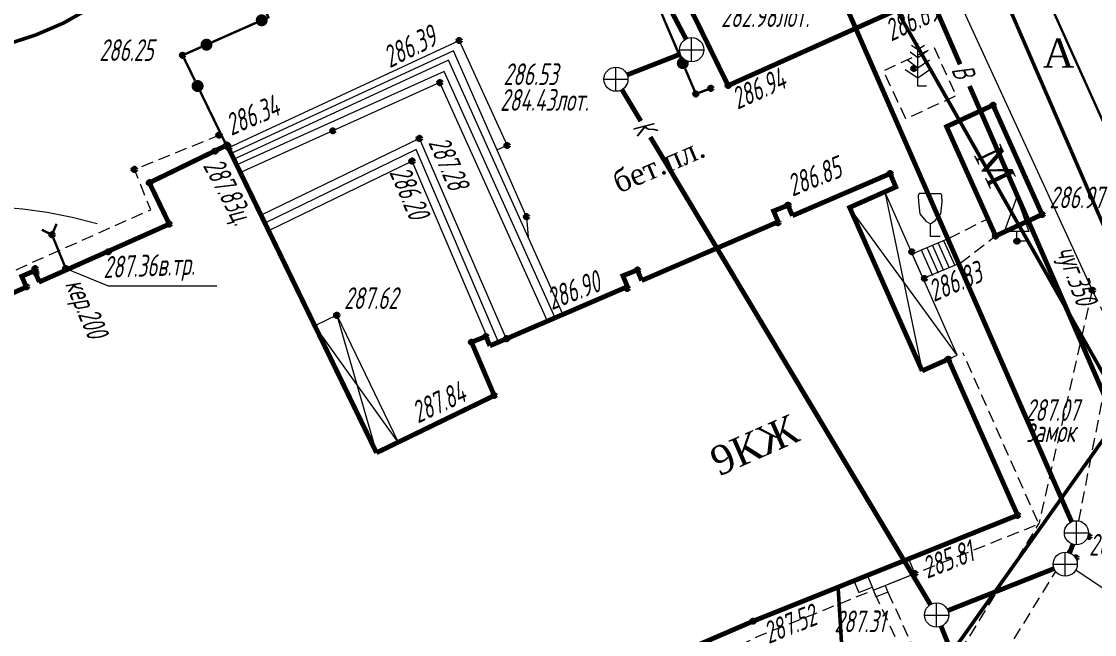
# Model space of a CAD drawing. Header units: metres. Extents: x -857 to 4713, y -766 to 4803.
# Drawn here: x 1701.74 to 1746.2, y 2342.1 to 2367.5 of the extents above; entities that cross this region are included whole.
import ezdxf

# ---------------------------------------------------------------- set-up
doc = ezdxf.new("R2010")
doc.units = ezdxf.units.M
doc.set_wipeout_variables(frame=1)
doc.linetypes.add('COMMUN', pattern=[6, 5, -1])
doc.linetypes.add('DASHED', pattern=[0.75, 0.5, -0.25])
for name, color, linetype, lineweight, transparency in [('51361800', 7, 'Continuous', 18, 0.65), ('71133200', 7, 'Continuous', 18, 0.65), ('71133600', 7, 'Continuous', 18, 0.65), ('71133800', 7, 'Continuous', 18, 0.65), ('82211000', 7, 'Continuous', 18, 0.65), ('Commun', 7, 'Continuous', 18, 0.65), ('GEO_POINTS', 7, 'Continuous', 18, 0.65), ('Otm', 7, 'Continuous', 18, 0.65), ('R_Поверхность10_CNT-MAJ', 7, 'Continuous', 18, 0.65), ('R_Поверхность10_CNT-MIN', 7, 'Continuous', 18, 0.65), ('Sit', 7, 'Continuous', 18, 0.65), ('Text', 7, 'Continuous', 18, 0.65), ('Text_com', 7, 'Continuous', 18, 0.65)]:
    doc.layers.add(name, color=color, linetype=linetype, lineweight=lineweight, transparency=transparency)
doc.styles.add('eskd', font='ESKD1.shx', dxfattribs={"width": 1.2, "oblique": 15})
doc.styles.get("Standard").update_dxf_attribs({"font": 'GOST_0.TTF', "oblique": 15})
doc.styles.add('style1', font='times.ttf', dxfattribs={"height": 1})
doc.linetypes.add('KABELww_500', pattern='A,0.0001,-0.4,[131,ltypeshp.shx,S=0.4,R=90,X=0.4,Y=-0.4],0.2,[131,ltypeshp.shx,S=0.2,R=90,X=0.4,Y=-0.2],3.6,[131,ltypeshp.shx,S=0.2,R=-90,X=-0.4,Y=0.2],0.2,[131,ltypeshp.shx,S=0.4,R=-90,X=-0.4,Y=0.4],-0.8,4,-0.4', length=9.6001)
doc.linetypes.add('ПОДЗ_ЛИНИИ_СВЯЗИ', pattern='A,4.8,-0.2,[133,ltypeshp.shx,S=0.2,R=0,X=-0.2,Y=0],-0.2,4.8,-2', length=12)

# ---------------------------------------------------------------- blocks, each defined once
blk = doc.blocks.new('71133600')
for p, q in [((-0.52, 3.393), (0, 3.023)), ((0, 3.023), (0.55, 3.393)), ((-0.86, 2.163), (0, 1.513)), ((0, 1.513), (0.96, 2.163))]:
    blk.add_line(p, q)
for points in [[(-0.64, 2.838), (0, 2.368), (0, 2.368), (0.78, 2.928)], [(0.71, 0), (0, 0), (0, 3.55)], [(-1.05, 1.38), (0, 0.67), (1, 1.38)]]:
    blk.add_lwpolyline(points)
at = {"style": 'eskd', "oblique": 14.99998}
blk.add_attdef('Z', (2.033, -0.191), '', height=2, dxfattribs=at)
blk = doc.blocks.new('71133800')
blk.add_lwpolyline([(0.71, 0), (0, 0), (0, 0.8), (-1.03, 0.8), (0, 3.61), (1.01, 0.8), (-0.03, 0.8)])
at = {"style": 'eskd', "oblique": 15}
blk.add_attdef('Z', (1.573, -0.805), '', height=2, dxfattribs=at)
blk = doc.blocks.new('71133200')
for p, q in [((-0.924145, 3.560442), (-1.024145, 3.360442)), ((-0.024145, 3.560442), (-0.924145, 3.560442)), ((-0.024145, 3.560442), (0.875855, 3.560442)), ((0.875855, 3.560442), (0.958164, 3.395824)), ((-1.024145, 3.360442), (-0.977382, 2.864397)), ((-0.977382, 2.864397), (-0.861899, 1.88241)), ((0.861899, 1.88241), (0.975974, 2.864397)), ((0.975974, 2.864397), (0.958164, 3.395824)), ((-0.861899, 1.88241), (-0.374616, 1.28565)), ((0.401375, 1.321765), (0.861899, 1.88241)), ((-0.374616, 1.28565), (0, 1.039723)), ((0, 1.039723), (0.401375, 1.321765)), ((0, 0), (0, 1.039723)), ((0.8, 0), (0, 0))]:
    blk.add_line(p, q)
at = {"style": 'eskd', "oblique": 14.99997778}
blk.add_attdef('Z', (1.873004, -0.239356), '', height=2, dxfattribs=at)
blk = doc.blocks.new('*U260')
at = {"layer": '82211000', "linetype": 'Continuous', "ltscale": 0.5}
for points in [[(5192269.007, 4969139.969, 1), (5192269.209, 4969139.511, 1)], [(5192270.017, 4969137.682, 1), (5192270.219, 4969137.224, 1)], [(5192271.141, 4969135.012, 1), (5192270.684, 4969134.81, 1)], [(5192268.854, 4969134.001, 1), (5192268.397, 4969133.799, 1)], [(5192268.146, 4969132.412, 1), (5192268.365, 4969131.962, 1)]]:
    blk.add_hatch(color=256, dxfattribs=at).paths.add_polyline_path(points, flags=0)
at = {"layer": '82211000', "linetype": 'Continuous', "ltscale": 0.5, "flags": 128}
blk.add_lwpolyline([(5192268.606, 4969140.885, 0.1, 0.1, 0), (5192268.839, 4969140.351, 0.1, 0.1, 0), (5192269.007, 4969139.969, 0, 0, 0)], format="xyseb", dxfattribs=at)
at = {"layer": '82211000', "linetype": 'Continuous', "ltscale": 0.5, "const_width": 0.1}
for points in [[(5192269.209, 4969139.511), (5192270.017, 4969137.682)], [(5192270.684, 4969134.81), (5192268.854, 4969134.001)]]:
    blk.add_lwpolyline(points, dxfattribs=at)
at = {"layer": '82211000', "linetype": 'Continuous', "ltscale": 0.5}
for points in [[(5192270.219, 4969137.224, 0.1, 0.1, 0), (5192271.187, 4969135.032, 0.1, 0.1, 0), (5192271.141, 4969135.012, 0, 0, 0)], [(5192268.397, 4969133.799, 0.1, 0.1, 0), (5192267.636, 4969133.462, 0.1, 0.1, 0), (5192268.146, 4969132.412, 0, 0, 0)]]:
    blk.add_lwpolyline(points, format="xyseb", dxfattribs=at)
at = {"layer": '82211000', "ltscale": 0.5, "const_width": 0.1}
blk.add_lwpolyline([(5192268.365, 4969131.962), (5192269.449, 4969129.73)], dxfattribs=at)
blk = doc.blocks.new('*U261')
at = {"layer": '82211000', "linetype": 'Continuous', "ltscale": 0.5}
for points in [[(5192271.339, 4969140.73, 1), (5192271.544, 4969140.274, 1)], [(5192285.318, 4969140.264, 1), (5192285.514, 4969139.805, 1)], [(5192282.512, 4969139.118, 1), (5192282.972, 4969139.315, 1)], [(5192272.365, 4969138.45, 1), (5192272.57, 4969137.994, 1)], [(5192280.214, 4969138.135, 1), (5192280.674, 4969138.332, 1)], [(5192286.299, 4969137.965, 1), (5192286.495, 4969137.505, 1)], [(5192275.786, 4969137.062, 1), (5192276.243, 4969137.265, 1)], [(5192277.916, 4969137.152, 1), (5192278.375, 4969137.348, 1)], [(5192273.501, 4969136.048, 1), (5192273.958, 4969136.251, 1)], [(5192287.28, 4969135.666, 1), (5192287.476, 4969135.206, 1)], [(5192288.261, 4969133.366, 1), (5192288.458, 4969132.906, 1)]]:
    blk.add_hatch(color=256, dxfattribs=at).paths.add_polyline_path(points, flags=0)
at = {"layer": '82211000', "linetype": 'Continuous', "ltscale": 0.5, "flags": 128}
blk.add_lwpolyline([(5192270.929, 4969141.642, 0.1, 0.1, 0), (5192271.339, 4969140.73, 0, 0, 0)], format="xyseb", dxfattribs=at)
at = {"layer": '82211000', "linetype": 'Continuous', "ltscale": 0.5, "const_width": 0.1}
for points in [[(5192271.544, 4969140.274), (5192272.365, 4969138.45)], [(5192285.514, 4969139.805), (5192286.299, 4969137.965)], [(5192280.674, 4969138.332), (5192282.512, 4969139.118)], [(5192278.375, 4969137.348), (5192280.214, 4969138.135)], [(5192286.495, 4969137.505), (5192287.28, 4969135.666)], [(5192273.958, 4969136.251), (5192275.786, 4969137.062)], [(5192287.476, 4969135.206), (5192288.261, 4969133.366)]]:
    blk.add_lwpolyline(points, dxfattribs=at)
at = {"layer": '82211000', "linetype": 'Continuous', "ltscale": 0.5}
for points in [[(5192282.972, 4969139.315, 0.1, 0.1, 0), (5192285.298, 4969140.31, 0.1, 0.1, 0), (5192285.318, 4969140.264, 0, 0, 0)], [(5192272.57, 4969137.994, 0.1, 0.1, 0), (5192273.456, 4969136.027, 0.1, 0.1, 0), (5192273.501, 4969136.048, 0, 0, 0)], [(5192276.243, 4969137.265, 0.1, 0.1, 0), (5192276.311, 4969137.296, 0.1, 0.1, 0), (5192276.907, 4969136.72, 0.1, 0.1, 0), (5192277.916, 4969137.152, 0, 0, 0)]]:
    blk.add_lwpolyline(points, format="xyseb", dxfattribs=at)
at = {"layer": '82211000', "ltscale": 0.5}
blk.add_lwpolyline([(5192288.458, 4969132.906, 0.1, 0.1, 0), (5192288.903, 4969131.861, 0.1, 0.1, 0), (5192289.527, 4969132.094, 0, 0, 0)], format="xyseb", dxfattribs=at)
blk = doc.blocks.new('51361800a')
at = {"style": 'eskd', "oblique": 15}
for tag, p in [('Z', (1.722, 1.4)), ('Z1', (1.722, -1)), ('Z2', (1.722, -3.4))]:
    blk.add_attdef(tag, p, '', height=2, dxfattribs=at)
at = {"color": 7}
blk.add_wipeout([(-0.098, 1), (-0.292, 0.962), (-0.474, 0.886), (-0.637, 0.777), (-0.777, 0.637), (-0.886, 0.474), (-0.962, 0.292), (-1, 0.098), (-1, -0.098), (-0.962, -0.292), (-0.886, -0.474), (-0.777, -0.637), (-0.637, -0.777), (-0.474, -0.886), (-0.292, -0.962), (-0.098, -1), (0.098, -1), (0.292, -0.962), (0.474, -0.886), (0.637, -0.777), (0.777, -0.637), (0.886, -0.474), (0.962, -0.292), (1, -0.098), (1, 0.098), (0.962, 0.292), (0.886, 0.474), (0.777, 0.637), (0.637, 0.777), (0.474, 0.886), (0.292, 0.962), (0.098, 1)], dxfattribs=at)
for p, q in [((0, -1), (0, 1)), ((-1, 0), (1, 0))]:
    blk.add_line(p, q)
blk.add_circle((0, 0), 1)

msp = doc.modelspace()

# ---------------------------------------------------------------- linework, layer by layer
at = {"color": 192, "linetype": 'ПОДЗ_ЛИНИИ_СВЯЗИ', "lineweight": 60, "ltscale": 0.4, "const_width": 0.15, "flags": 128}
for points, elevation in [([(1770.339, 2304.143), (1733.441, 2389.376)], 290.074), ([(1728.498, 2384.714), (1747.172, 2351.824)], 285.237), ([(1737.444, 2337.365), (1747.129, 2350.986)], 287.444), ([(1735.574, 2344.045), (1737.479, 2312.91)], 287.444)]:
    msp.add_lwpolyline(points, dxfattribs=dict(at, elevation=elevation))
at = {"layer": 'Commun', "color": 1, "linetype": 'KABELww_500', "lineweight": 30, "flags": 128}
msp.add_lwpolyline([(1754.518, 2345.67), (1713.983, 2435.607)], dxfattribs=at)
at = {"layer": 'Commun', "color": 106, "linetype": 'COMMUN', "ltscale": 0.7, "const_width": 0.2, "elevation": 285.381, "flags": 128}
for points in [[(1726.966, 2397.082), (1740.628, 2365.728)], [(1741.019, 2364.828), (1752.666, 2338.097)]]:
    msp.add_lwpolyline(points, dxfattribs=at)
at = {"layer": 'Commun', "color": 32, "linetype": 'COMMUN', "ltscale": 0.7, "const_width": 0.2, "flags": 128}
for points, elevation in [([(1745.247, 2346.775), (1727.851, 2386.529)], 285.237), ([(1729.269, 2366.775), (1719.523, 2385.343)], 286.577), ([(1729.039, 2366.15), (1726.833, 2365.289)], 286.577), ([(1726.619, 2364.674), (1727.399, 2363.372)], 286.577), ([(1727.792, 2362.715), (1739.399, 2343.34)], 286.577), ([(1745.301, 2345.836), (1745.166, 2345.482)], 285.237), ([(1744.52, 2344.832), (1740.121, 2343.094)], 285.237), ([(1739.841, 2342.446), (1741.686, 2337.809)], 285.237)]:
    msp.add_lwpolyline(points, dxfattribs=dict(at, elevation=elevation))
at = {"layer": 'GEO_POINTS', "lineweight": 60}
for centre in [(1719.873, 2366.715, 286.387), (1729.501, 2366.332, 286.577), (1708.413, 2366.102, 286.251), (1738.716, 2365.554, 293.181), (1719.073, 2364.969, 287.252), (1726.361, 2365.105, 286.533), (1729.68, 2364.501, 286.558), (1730.304, 2364.733, 286.535), (1731.016, 2364.848, 286.941), (1741.992, 2364.036, 286.826), (1709.921, 2362.79, 286.337), (1714.643, 2362.97, 287.229), (1710.252, 2362.382, 286.336), (1710.322, 2362.285, 305.048), (1718.222, 2362.656, 287.277), (1721.856, 2362.361, 286.602), (1709.751, 2362.129, 286.264), (1706.413, 2361.371, 285.38), (1717.918, 2361.716, 286.199), (1737.727, 2361.196, 299.683), (1707.035, 2360.819, 304.558), (1733.496, 2359.885, 286.851), (1722.665, 2359.411, 286.79), (1733.074, 2359.164, 286.907), (1744.025, 2359.504, 286.965), (1703.003, 2358.667, 286.7), (1707.86, 2359.106, 286.102), (1742.1, 2358.615, 286.785), (1742.985, 2358.399, 286.802), (1705.324, 2357.956, 306.063), (1738.633, 2357.958, 286.324), (1702.301, 2357.256, 286.955), (1702.333, 2357.093, 304.908), (1703.572, 2357.261, 287.361), (1727.254, 2357.203, 286.882), (1701.939, 2356.505, 286.819), (1739.157, 2356.854, 286.831), (1726.837, 2356.438, 286.897), (1746.106, 2356.37, 287.122), (1714.798, 2355.327, 287.621), (1720.98, 2354.451, 287.795), (1721.83, 2354.356, 287.343), (1720.383, 2354.213, 287.82), (1740.14, 2353.509, 308.062), (1721.327, 2352.003, 287.838), (1743.01, 2347.044, 308.65), (1745.956, 2346.161, 287.256), (1745.421, 2345.28, 287.355), (1738.751, 2344.627, 285.811), (1739.656, 2342.91, 287.307), (1732.051, 2342.654, 287.519)]:
    msp.add_circle(centre, 0.06, dxfattribs=at)
at = {"layer": 'R_Поверхность10_CNT-MAJ', "color": 32, "const_width": 0.15, "elevation": 286, "flags": 128}
msp.add_lwpolyline([(1705.674, 2368.68), (1703.468, 2367.432), (1702.324, 2366.942), (1701.357, 2366.626), (1700.188, 2366.577), (1699.338, 2366.844), (1698.183, 2366.884), (1694.498, 2366.122), (1691.25, 2365.262), (1690.496, 2365.005)], dxfattribs=at)
at = {"layer": 'R_Поверхность10_CNT-MIN', "color": 32, "elevation": 286.5, "flags": 128}
msp.add_lwpolyline([(1704.877, 2359.111), (1703.833, 2359.377), (1702.804, 2359.582), (1701.792, 2359.724), (1700.796, 2359.805), (1699.816, 2359.824), (1698.852, 2359.782), (1697.904, 2359.677), (1694.906, 2359.006), (1693.927, 2358.703), (1693.078, 2358.323), (1692.418, 2357.892), (1692.013, 2357.412), (1691.82, 2356.708), (1691.913, 2355.916), (1692.291, 2355.035), (1692.955, 2354.066)], dxfattribs=at)
at = {"layer": 'Sit', "extrusion": (0.151051, -0.351926, 0.92376)}
for p, q in [((1738.642, 2357.878, 287.811), (1740.171, 2358.523, 287.807)), ((1739.715, 2358.319, 287.807), (1740.175, 2357.289, 287.339)), ((1739.943, 2358.421, 287.807), (1740.403, 2357.391, 287.339)), ((1740.171, 2358.523, 287.807), (1740.631, 2357.493, 287.339)), ((1739.102, 2356.847, 287.343), (1738.642, 2357.878, 287.811)), ((1739.03, 2358.014, 287.807), (1739.49, 2356.983, 287.339)), ((1739.258, 2358.115, 287.807), (1739.718, 2357.085, 287.339)), ((1739.487, 2358.217, 287.807), (1739.946, 2357.187, 287.339)), ((1740.631, 2357.493, 287.339), (1739.102, 2356.847, 287.343))]:
    msp.add_line(p, q, dxfattribs=at)
at = {"layer": 'Sit', "flags": 128}
for points, const_width, elevation in [([(1735.471, 2376.977), (1737.336, 2375.586), (1740.285, 2369), (1731.016, 2364.848), (1729.529, 2367.881), (1730.639, 2368.378)], 0.2, 286.395), ([(1702.452, 2356.699), (1707.86, 2359.106), (1707.035, 2360.819), (1710.252, 2362.382)], 0.2, 286.726), ([(1716.446, 2349.632), (1710.252, 2362.382)], 0.2, 286.336), ([(1733.68, 2359.454), (1737.727, 2361.196)], 0.2, 287.343), ([(1733.091, 2359.201), (1733.091, 2359.201), (1732.9, 2359.647), (1733.496, 2359.885), (1733.68, 2359.454), (1733.68, 2359.454)], 0.2, 286.851), ([(1727.436, 2356.768), (1733.091, 2359.201)], 0.2, 287.343), ([(1703.003, 2358.667), (1702.579, 2358.87)], 0.1, 286.7), ([(1703.003, 2358.667), (1703.19, 2359.118)], 0.1, 286.7), ([(1703.003, 2358.667), (1703.572, 2357.261)], 0.1, 286.7), ([(1726.844, 2356.513), (1726.844, 2356.513), (1726.658, 2356.966), (1727.254, 2357.203), (1727.436, 2356.768), (1727.436, 2356.768)], 0.2, 286.882), ([(1696.219, 2353.98), (1701.948, 2356.503)], 0.2, 286.726), ([(1721.145, 2354.064), (1721.83, 2354.356), (1726.844, 2356.513)], 0.2, 287.343), ([(1720.98, 2354.451), (1720.383, 2354.213), (1721.327, 2352.003), (1716.446, 2349.632)], 0.2, 287.838), ([(1720.98, 2354.451), (1721.145, 2354.064), (1721.145, 2354.064)], 0.2, 287.795), ([(1739.055, 2353.027), (1740.14, 2353.509), (1743.01, 2347.044), (1732.051, 2342.654), (1726.065, 2340.071)], 0.2, 287.854)]:
    msp.add_lwpolyline(points, dxfattribs=dict(at, const_width=const_width, elevation=elevation))
for points, elevation in [([(1740.285, 2369), (1746.106, 2356.37)], 286.395), ([(1710.322, 2362.285), (1719.873, 2366.715), (1721.856, 2362.361)], 305.048), ([(1722.665, 2359.411), (1719.631, 2366.283), (1710.423, 2362.031)], 287.252), ([(1724.167, 2355.371), (1719.423, 2365.895), (1710.55, 2361.795)], 287.252), ([(1723.848, 2355.227), (1719.248, 2365.432), (1710.664, 2361.558)], 287.252), ([(1723.529, 2355.083), (1719.073, 2364.969), (1710.808, 2361.239)], 287.252), ([(1721.89, 2354.219), (1718.222, 2362.656), (1711.666, 2359.472)], 287.277), ([(1721.856, 2362.361), (1721.441, 2362.184)], 286.602), ([(1721.503, 2354.216), (1718.095, 2362.192), (1711.825, 2359.146)], 286.199), ([(1721.181, 2354.079), (1717.918, 2361.716), (1711.978, 2358.831)], 286.199), ([(1737.507, 2360.442), (1739.055, 2353.027)], 287.343), ([(1740.511, 2353.673), (1736.051, 2359.795)], 287.343), ([(1722.665, 2359.411), (1722.725, 2358.569)], 286.79), ([(1703.572, 2357.261), (1705.325, 2356.548), (1709.835, 2356.548)], 286.7), ([(1714.798, 2355.327), (1713.893, 2354.887)], 287.621), ([(1714.798, 2355.327), (1717.351, 2350.072)], 287.621), ([(1714.798, 2355.327), (1716.446, 2349.632)], 287.621), ([(1717.351, 2350.072), (1713.893, 2354.887)], 287.621), ([(1740.14, 2353.509), (1740.511, 2353.673)], 287.854), ([(1721.327, 2352.003), (1721.327, 2352.003)], 287.838), ([(1738.751, 2344.627), (1738.505, 2345.24), (1736.796, 2344.531), (1737.033, 2343.939), (1738.751, 2344.627)], 285.811), ([(1736.796, 2344.531), (1736.242, 2344.301), (1736.428, 2343.837), (1736.985, 2344.06)], 285.811), ([(1745.428, 2344.779), (1747.547, 2343.359), (1751.802, 2343.346)], 285.237)]:
    msp.add_lwpolyline(points, dxfattribs=dict(at, elevation=elevation))
at = {"layer": 'Sit', "linetype": 'DASHED', "flags": 128}
for points, elevation in [([(1738.374, 2363.463), (1737.457, 2365.463), (1739.548, 2366.421), (1740.465, 2364.421), (1738.374, 2363.463)], 286.395), ([(1697.4, 2355.388), (1707.092, 2359.7), (1706.413, 2361.371), (1709.921, 2362.79)], 286.815), ([(1740.171, 2358.523), (1741.779, 2359.33)], 287.807), ([(1740.631, 2357.493), (1742.1, 2358.615)], 287.339), ([(1746.106, 2356.37), (1743.891, 2346.686)], 287.122), ([(1746.106, 2356.37), (1747.416, 2353.647)], 286.395), ([(1730.136, 2340.98), (1732.305, 2342.045), (1743.891, 2346.686), (1740.744, 2353.777)], 287.854), ([(1745.543, 2346.807), (1746.502, 2351.709), (1747.416, 2353.647)], 285.237), ([(1735.516, 2333.098), (1743.891, 2346.686)], 285.237), ([(1745.08, 2345.507), (1745.286, 2345.842)], 285.237), ([(1738.149, 2334.262), (1744.588, 2344.71)], 285.237), ([(1739.208, 2339.282), (1737.033, 2343.939)], 287.379), ([(1737.64, 2343.858), (1739.551, 2339.645)], 285.811)]:
    msp.add_lwpolyline(points, dxfattribs=dict(at, elevation=elevation))
at = {"layer": 'Sit', "const_width": 0.2, "elevation": 286.826, "flags": 128}
msp.add_lwpolyline([(1741.992, 2364.036), (1744.025, 2359.504), (1742.1, 2358.615), (1740.067, 2363.146)], close=True, dxfattribs=at)
at = {"layer": 'Sit', "flags": 128}
for points, elevation in [([(1739.055, 2353.027, 0.2, 0.2, 0), (1736.051, 2359.795, 0.2, 0.2, 0), (1737.964, 2360.644, 0.2, 0.2, 0), (1737.727, 2361.196, 0, 0, 0)], 287.343), ([(1702.478, 2356.709, 0.2, 0.2, 0), (1702.478, 2356.709, 0.2, 0.2, 0), (1702.276, 2357.175, 0.2, 0.2, 0), (1701.746, 2356.944, 0.2, 0.2, 0), (1701.948, 2356.479, 0.2, 0.2, 0), (1701.948, 2356.479, 0, 0, 0)], 303.238)]:
    msp.add_lwpolyline(points, format="xyseb", dxfattribs=dict(at, elevation=elevation))
for points, elevation in [([(1736.051, 2359.795), (1739.055, 2353.027), (1740.511, 2353.673), (1737.507, 2360.442)], 287.343), ([(1737.033, 2343.939), (1737.528, 2344.137), (1737.64, 2343.858), (1737.145, 2343.66)], 285.811)]:
    msp.add_lwpolyline(points, close=True, dxfattribs=dict(at, elevation=elevation))

# ---------------------------------------------------------------- block references
at = {"layer": '71133200', "color": 7, "xscale": 0.5, "yscale": 0.5, "zscale": 0.5}
msp.add_blockref('71133200', (1739.397, 2358.591), dxfattribs=at)
at = {"layer": '71133600', "color": 7, "xscale": 0.5, "yscale": 0.5, "zscale": 0.5}
msp.add_blockref('71133600', (1738.876, 2364.826, 293.181), dxfattribs=at)
at = {"layer": '71133800', "color": 7, "xscale": 0.5, "yscale": 0.5, "zscale": 0.5}
msp.add_blockref('71133800', (1742.977, 2358.399, 286.802), dxfattribs=at)
at = {"layer": '82211000', "color": 7}
for name in ['*U261', '*U260']:
    msp.add_blockref(name, (-5190559.223, -4966767.36), dxfattribs=at)

# ---------------------------------------------------------------- texts
at = {"layer": 'Otm', "oblique": 13, "width": 0.8}
for s, rotation, p in [('286.69', 24.6612, (1737.77, 2366.664, 286.69)), ('286.39', 26.3343, (1716.996, 2365.559, 286.387)), ('286.94', 24.1278, (1731.402, 2363.838, 286.941)), ('286.34', 23.1718, (1710.427, 2362.755, 286.336)), ('287.28', 293.494, (1718.58, 2362.485, 287.277)), ('286.85', 21.822, (1733.678, 2360.238, 286.851)), ('287.83ц.', 297.9123, (1709.24, 2361.532, 286.264)), ('286.20', 293.1369, (1716.968, 2361.255, 286.199)), ('287.36в.тр.', 2.1229, (1705.133, 2356.871, 287.361)), ('286.83', 22.9088, (1739.536, 2355.87, 287.343)), ('286.90', 21.2458, (1723.709, 2355.537, 287.252)), ('287.84', 24.8382, (1718.16, 2350.836, 287.838)), ('285.81', 21.096, (1739.26, 2344.403, 285.811)), ('287.52', 21.8318, (1732.692, 2341.701, 287.519))]:
    msp.add_text(s, height=0.9, rotation=rotation, dxfattribs=at).set_placement(p)
for s, p in [('286.25', (1704.959, 2365.866, 286.251)), ('286.97', (1744.325, 2359.764, 286.965)), ('287.62', (1715.098, 2355.587, 287.621))]:
    msp.add_text(s, height=0.9, dxfattribs=at).set_placement(p)
at = {"layer": 'Text', "style": 'style1'}
msp.add_text('А', height=1.2, dxfattribs=at).set_placement((1744.057, 2365.593, 286.581))
msp.add_text('бет.пл.', height=0.9, rotation=23.1462, dxfattribs=at).set_placement((1726.489, 2360.367))
at = {"layer": 'Text', "color": 7, "style": 'style1'}
for s, rotation, p in [('М', 295.739, (1741.187, 2361.969)), ('9КЖ', 23.7921, (1730.636, 2348.646, -285.654))]:
    msp.add_text(s, height=1.2, rotation=rotation, dxfattribs=at).set_placement(p)
at = {"layer": 'Text_com', "oblique": 13, "width": 0.8}
for s, p in [('282.98лот.', (1730.725, 2367.271, 286.577)), ('286.53', (1721.704, 2364.866, 286.533)), ('284.43лот.', (1721.562, 2363.799, 286.533)), ('287.07', (1743.339, 2350.952, 287.069)), ('замок', (1743.365, 2350.074, 287.069)), ('283.16лот.', (1745.97, 2345.369, 287.256)), ('287.31', (1735.413, 2342.196, 287.307))]:
    msp.add_text(s, height=0.9, dxfattribs=at).set_placement(p)
for s, rotation, p in [('В', 290.4382, (1740.258, 2365.505, 282.899)), ('К', 297.716, (1727.039, 2363.127, -283.662)), ('чуг.350', 290.4517, (1744.599, 2358.006, 277.672)), ('кер.200', 292.8027, (1703.533, 2356.625, 853.315))]:
    msp.add_text(s, height=0.9, rotation=rotation, dxfattribs=at).set_placement(p)

# ---------------------------------------------------------------- next in the draw order: block references
at = {"layer": '51361800', "color": 7, "xscale": 0.5, "yscale": 0.5, "zscale": 0.5}
for p in [(1729.505, 2366.332, 286.577), (1726.367, 2365.108, 286.533), (1745.447, 2346.317, 285.237), (1744.985, 2345.016, 285.237), (1739.656, 2342.91, 285.237)]:
    msp.add_blockref('51361800a', p, dxfattribs=at)

# ---------------------------------------------------------------- next in the draw order: linework, layer by layer
msp.add_circle((1927.819, 2018.595), 2784.802)

doc.saveas('drawing.dxf')
